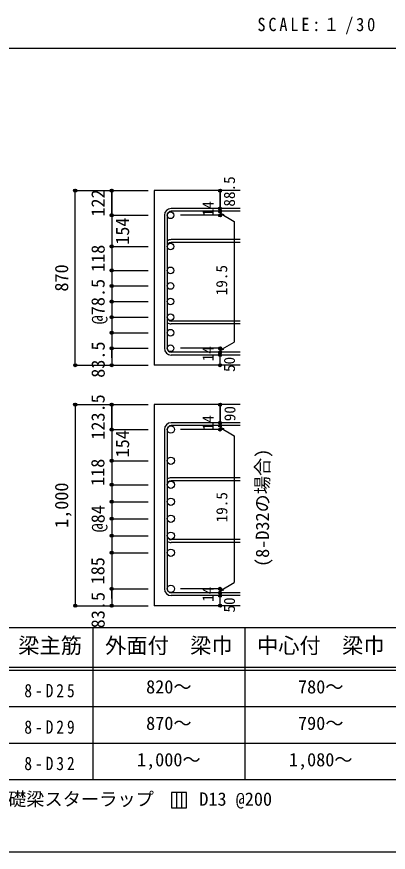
# Model space of a CAD drawing. Units: millimetres at full size, sheet at 1:30. Extents: x -5973 to 5954, y -4195 to 4201.
# Drawn here: x 1734 to 3568, y -4195 to -67 of the extents above; entities that cross this region are included whole.
import ezdxf
from ezdxf.enums import TextEntityAlignment as Align

# ---------------------------------------------------------------- set-up
doc = ezdxf.new("R2010")
doc.units = ezdxf.units.MM
doc.header["$LTSCALE"] = 30
doc.header["$PDMODE"] = 32
doc.header["$PDSIZE"] = 15
for name, color, linetype in [('0-1_躯体線', 2, 'Continuous'), ('0-5_基礎梁筋', 7, 'Continuous'), ('0-6_スタラップ筋', 7, 'Continuous'), ('0-7_文字', 4, 'Continuous'), ('0-D_寸法', 4, 'Continuous'), ('6-7_文字', 7, 'Continuous'), ('6-E_枠', 7, 'Continuous'), ('F-0_枠', 6, 'Continuous')]:
    doc.layers.add(name, color=color, linetype=linetype)
doc.styles.add('ＭＳ ゴシック', font='')
doc.styles.get('ＭＳ ゴシック').set_extended_font_data('MS Gothic')

msp = doc.modelspace()

# ---------------------------------------------------------------- linework, layer by layer
at = {"layer": '0-1_躯体線'}
for p, q in [((2837.93, -926.45), (2412.93, -926.45)), ((2412.93, -926.45), (2412.93, -1788.95)), ((2837.93, -1788.95), (2412.93, -1788.95)), ((2837.93, -1983.68), (2412.93, -1983.68)), ((2412.93, -1983.68), (2412.93, -2977.18)), ((2837.93, -2977.18), (2412.93, -2977.18))]:
    msp.add_line(p, q, dxfattribs=at)
at = {"layer": '0-5_基礎梁筋', "color": 3}
for centre, radius in [((2493.43, -1048.15), 16.5), ((2493.43, -1202.15), 16.5), ((2493.43, -1320.45), 16.5), ((2493.43, -1397.45), 16.5), ((2493.43, -1474.45), 16.5), ((2493.43, -1551.45), 16.5), ((2493.43, -1628.45), 16.5), ((2493.43, -1705.45), 16.5), ((2494.93, -2106.88), 18), ((2494.93, -2260.88), 18), ((2494.93, -2379.18), 18), ((2494.93, -2463.18), 18), ((2494.93, -2547.18), 18), ((2494.93, -2631.18), 18), ((2494.93, -2715.18), 18), ((2494.93, -2893.68), 18)]:
    msp.add_circle(centre, radius, dxfattribs=at)
at = {"layer": '0-6_スタラップ筋'}
for p, q in [((2837.93, -1014.65), (2496.43, -1014.65)), ((2837.93, -1028.65), (2496.43, -1028.65)), ((2462.93, -1048.15), (2462.93, -1705.45)), ((2476.93, -1048.15), (2476.93, -1705.45)), ((2837.93, -1168.65), (2496.43, -1168.65)), ((2837.93, -1182.65), (2496.43, -1182.65)), ((2837.93, -1570.95), (2496.43, -1570.95)), ((2837.93, -1584.95), (2496.43, -1584.95)), ((2837.93, -1724.95), (2496.43, -1724.95)), ((2837.93, -1738.95), (2496.43, -1738.95)), ((2837.93, -2073.38), (2496.43, -2073.38)), ((2837.93, -2087.38), (2496.43, -2087.38)), ((2462.93, -2106.88), (2462.93, -2893.68)), ((2476.93, -2106.88), (2476.93, -2893.68)), ((2837.93, -2345.68), (2496.43, -2345.68)), ((2837.93, -2359.68), (2496.43, -2359.68)), ((2837.93, -2650.68), (2496.43, -2650.68)), ((2837.93, -2664.68), (2496.43, -2664.68)), ((2837.93, -2913.18), (2496.43, -2913.18)), ((2837.93, -2927.18), (2496.43, -2927.18))]:
    msp.add_line(p, q, dxfattribs=at)
for centre, radius, start, end in [((2496.43, -1048.15), 33.5, 90, 180), ((2496.43, -1048.15), 19.5, 90, 180), ((2496.43, -1202.15), 33.5, 90, 125.59765), ((2496.43, -1202.15), 19.5, 90, 180), ((2496.43, -1551.45), 19.5, 180, 270), ((2496.43, -1551.45), 33.5, 234.40235, 270), ((2496.43, -1705.45), 33.5, 180, 270), ((2496.43, -1705.45), 19.5, 180, 270), ((2496.43, -2106.88), 33.5, 90, 180), ((2496.43, -2106.88), 19.5, 90, 180), ((2496.43, -2379.18), 33.5, 90, 125.59765), ((2496.43, -2379.18), 19.5, 90, 180), ((2496.43, -2631.18), 19.5, 180, 270), ((2496.43, -2631.18), 33.5, 234.40235, 270), ((2496.43, -2893.68), 33.5, 180, 270), ((2496.43, -2893.68), 19.5, 180, 270)]:
    msp.add_arc(centre, radius, start, end, dxfattribs=at)
at = {"layer": '0-D_寸法'}
for p, q in [((2022.93, -926.45), (2202.93, -926.45)), ((2022.93, -926.45), (2202.93, -926.45)), ((2022.93, -1788.95), (2022.93, -926.45)), ((2202.93, -1048.15), (2202.93, -926.45)), ((2202.93, -926.45), (2382.93, -926.45)), ((2202.93, -926.45), (2382.93, -926.45)), ((2202.93, -1048.15), (2202.93, -926.45)), ((2737.93, -1028.65), (2737.93, -1014.65)), ((2737.93, -1028.65), (2737.93, -1048.15)), ((2202.93, -1048.15), (2382.93, -1048.15)), ((2202.93, -1048.15), (2382.93, -1048.15)), ((2202.93, -1048.15), (2202.93, -1100.15)), ((2202.93, -1048.15), (2202.93, -1752.91)), ((2202.93, -1048.15), (2202.93, -1738.45)), ((2737.93, -1048.15), (2541.85, -1048.15)), ((2737.93, -1038.4), (2757.25, -1043.57)), ((2737.93, -1038.4), (2807.99, -1078.84)), ((2807.99, -1078.84), (2807.99, -1674.75)), ((2202.93, -1189.45), (2202.93, -1705.45)), ((2202.93, -1202.15), (2382.93, -1202.15)), ((2202.93, -1202.15), (2382.93, -1202.15)), ((2202.93, -1320.45), (2382.93, -1320.45)), ((2202.93, -1397.45), (2382.93, -1397.45)), ((2202.93, -1474.45), (2382.93, -1474.45)), ((2202.93, -1551.45), (2382.93, -1551.45)), ((2202.93, -1628.45), (2382.93, -1628.45)), ((2737.93, -1715.2), (2807.99, -1674.75)), ((2202.93, -1705.45), (2382.93, -1705.45)), ((2737.93, -1705.45), (2541.85, -1705.45)), ((2737.93, -1724.95), (2737.93, -1705.45)), ((2737.93, -1715.2), (2757.25, -1710.02)), ((2737.93, -1738.95), (2737.93, -1724.95)), ((2737.93, -1788.95), (2737.93, -1738.95)), ((2022.93, -1788.95), (2202.93, -1788.95)), ((2202.93, -1788.95), (2382.93, -1788.95)), ((2022.93, -1983.68), (2202.93, -1983.68)), ((2022.93, -1983.68), (2202.93, -1983.68)), ((2022.93, -1983.68), (2022.93, -2977.18)), ((2202.93, -1983.68), (2382.93, -1983.68)), ((2202.93, -1983.68), (2382.93, -1983.68)), ((2202.93, -2106.88), (2202.93, -1983.68)), ((2202.93, -2106.88), (2202.93, -1983.68)), ((2737.93, -2087.38), (2737.93, -2073.38)), ((2737.93, -2087.38), (2737.93, -2106.88)), ((2737.93, -2097.13), (2757.25, -2102.3)), ((2737.93, -2097.13), (2807.99, -2137.57)), ((2202.93, -2106.88), (2382.93, -2106.88)), ((2202.93, -2106.88), (2382.93, -2106.88)), ((2202.93, -2106.88), (2202.93, -2158.88)), ((2202.93, -2106.88), (2202.93, -2941.14)), ((2202.93, -2106.88), (2202.93, -2926.68)), ((2737.93, -2106.88), (2541.85, -2106.88)), ((2807.99, -2137.57), (2807.99, -2862.98)), ((2202.93, -2246.68), (2202.93, -2893.68)), ((2202.93, -2260.88), (2382.93, -2260.88)), ((2202.93, -2260.88), (2382.93, -2260.88)), ((2202.93, -2379.18), (2382.93, -2379.18)), ((2202.93, -2463.18), (2382.93, -2463.18)), ((2202.93, -2547.18), (2382.93, -2547.18)), ((2202.93, -2631.18), (2382.93, -2631.18)), ((2202.93, -2715.18), (2382.93, -2715.18)), ((2737.93, -2903.43), (2807.99, -2862.98)), ((2202.93, -2893.68), (2382.93, -2893.68)), ((2737.93, -2893.68), (2541.85, -2893.68)), ((2737.93, -2913.18), (2737.93, -2893.68)), ((2737.93, -2903.43), (2757.25, -2898.25)), ((2737.93, -2927.18), (2737.93, -2913.18)), ((2737.93, -2977.18), (2737.93, -2927.18)), ((2022.93, -2977.18), (2202.93, -2977.18)), ((2202.93, -2977.18), (2382.93, -2977.18))]:
    msp.add_line(p, q, dxfattribs=at)
for points in [[(2202.93, -926.45), (2202.93, -1048.15), (2202.93, -1189.45)], [(2737.93, -926.45), (2737.93, -1014.65), (2737.93, -926.45)], [(2202.93, -1752.91), (2202.93, -1705.45), (2202.93, -1788.95)], [(2202.93, -1983.68), (2202.93, -2106.88), (2202.93, -2246.68)], [(2737.93, -1983.68), (2737.93, -2073.38), (2737.93, -1983.68)], [(2202.93, -2941.14), (2202.93, -2893.68), (2202.93, -2977.18)]]:
    msp.add_lwpolyline(points, dxfattribs=at)
for centre, radius in [((2022.93, -926.45), 8), ((2022.93, -926.45), 7.2), ((2022.93, -926.45), 6.4), ((2022.93, -926.45), 5.6), ((2022.93, -926.45), 4.8), ((2022.93, -926.45), 4), ((2022.93, -926.45), 3.2), ((2022.93, -926.45), 2.4), ((2022.93, -926.45), 1.6), ((2022.93, -926.45), 0.8), ((2202.93, -926.45), 8), ((2202.93, -926.45), 7.2), ((2202.93, -926.45), 6.4), ((2202.93, -926.45), 5.6), ((2202.93, -926.45), 4.8), ((2202.93, -926.45), 4), ((2202.93, -926.45), 3.2), ((2202.93, -926.45), 2.4), ((2202.93, -926.45), 1.6), ((2202.93, -926.45), 0.8), ((2737.93, -926.45), 4), ((2737.93, -926.45), 3.6), ((2737.93, -926.45), 3.2), ((2737.93, -926.45), 2.8), ((2737.93, -926.45), 2.4), ((2737.93, -926.45), 2), ((2737.93, -926.45), 1.6), ((2737.93, -926.45), 1.2), ((2737.93, -926.45), 0.8), ((2737.93, -926.45), 0.4), ((2737.93, -1014.65), 4), ((2737.93, -1028.65), 4), ((2737.93, -1014.65), 3.6), ((2737.93, -1028.65), 3.6), ((2737.93, -1014.65), 3.2), ((2737.93, -1028.65), 3.2), ((2737.93, -1014.65), 2.8), ((2737.93, -1028.65), 2.8), ((2737.93, -1014.65), 2.4), ((2737.93, -1028.65), 2.4), ((2737.93, -1014.65), 2), ((2737.93, -1028.65), 2), ((2737.93, -1014.65), 1.6), ((2737.93, -1028.65), 1.6), ((2737.93, -1014.65), 1.2), ((2737.93, -1028.65), 1.2), ((2737.93, -1014.65), 0.8), ((2737.93, -1028.65), 0.8), ((2737.93, -1014.65), 0.4), ((2737.93, -1028.65), 0.4), ((2202.93, -1048.15), 8), ((2202.93, -1048.15), 7.2), ((2202.93, -1048.15), 6.4), ((2202.93, -1048.15), 5.6), ((2202.93, -1048.15), 4.8), ((2202.93, -1048.15), 4), ((2202.93, -1048.15), 3.2), ((2202.93, -1048.15), 2.4), ((2202.93, -1048.15), 1.6), ((2202.93, -1048.15), 0.8), ((2737.93, -1048.15), 4), ((2737.93, -1048.15), 3.6), ((2737.93, -1048.15), 3.2), ((2737.93, -1048.15), 2.8), ((2737.93, -1048.15), 2.4), ((2737.93, -1048.15), 2), ((2737.93, -1048.15), 1.6), ((2737.93, -1048.15), 1.2), ((2737.93, -1048.15), 0.8), ((2737.93, -1048.15), 0.4), ((2202.93, -1202.15), 8), ((2202.93, -1202.15), 7.2), ((2202.93, -1202.15), 6.4), ((2202.93, -1202.15), 5.6), ((2202.93, -1202.15), 4.8), ((2202.93, -1202.15), 4), ((2202.93, -1202.15), 3.2), ((2202.93, -1202.15), 2.4), ((2202.93, -1202.15), 1.6), ((2202.93, -1202.15), 0.8), ((2202.93, -1320.45), 8), ((2202.93, -1320.45), 7.2), ((2202.93, -1320.45), 6.4), ((2202.93, -1320.45), 5.6), ((2202.93, -1320.45), 4.8), ((2202.93, -1320.45), 4), ((2202.93, -1320.45), 3.2), ((2202.93, -1320.45), 2.4), ((2202.93, -1320.45), 1.6), ((2202.93, -1320.45), 0.8), ((2202.93, -1397.45), 8), ((2202.93, -1397.45), 7.2), ((2202.93, -1397.45), 6.4), ((2202.93, -1397.45), 5.6), ((2202.93, -1397.45), 4.8), ((2202.93, -1397.45), 4), ((2202.93, -1397.45), 3.2), ((2202.93, -1397.45), 2.4), ((2202.93, -1397.45), 1.6), ((2202.93, -1397.45), 0.8), ((2202.93, -1474.45), 8), ((2202.93, -1474.45), 7.2), ((2202.93, -1474.45), 6.4), ((2202.93, -1474.45), 5.6), ((2202.93, -1474.45), 4.8), ((2202.93, -1474.45), 4), ((2202.93, -1474.45), 3.2), ((2202.93, -1474.45), 2.4), ((2202.93, -1474.45), 1.6), ((2202.93, -1474.45), 0.8), ((2202.93, -1551.45), 8), ((2202.93, -1551.45), 7.2), ((2202.93, -1551.45), 6.4), ((2202.93, -1551.45), 5.6), ((2202.93, -1551.45), 4.8), ((2202.93, -1551.45), 4), ((2202.93, -1551.45), 3.2), ((2202.93, -1551.45), 2.4), ((2202.93, -1551.45), 1.6), ((2202.93, -1551.45), 0.8), ((2202.93, -1628.45), 8), ((2202.93, -1628.45), 7.2), ((2202.93, -1628.45), 6.4), ((2202.93, -1628.45), 5.6), ((2202.93, -1628.45), 4.8), ((2202.93, -1628.45), 4), ((2202.93, -1628.45), 3.2), ((2202.93, -1628.45), 2.4), ((2202.93, -1628.45), 1.6), ((2202.93, -1628.45), 0.8), ((2202.93, -1705.45), 8), ((2202.93, -1705.45), 7.2), ((2202.93, -1705.45), 6.4), ((2202.93, -1705.45), 5.6), ((2202.93, -1705.45), 4.8), ((2202.93, -1705.45), 4), ((2202.93, -1705.45), 3.2), ((2202.93, -1705.45), 2.4), ((2202.93, -1705.45), 1.6), ((2202.93, -1705.45), 0.8), ((2737.93, -1705.45), 4), ((2737.93, -1724.95), 4), ((2737.93, -1705.45), 3.6), ((2737.93, -1724.95), 3.6), ((2737.93, -1705.45), 3.2), ((2737.93, -1724.95), 3.2), ((2737.93, -1705.45), 2.8), ((2737.93, -1724.95), 2.8), ((2737.93, -1705.45), 2.4), ((2737.93, -1724.95), 2.4), ((2737.93, -1705.45), 2), ((2737.93, -1724.95), 2), ((2737.93, -1705.45), 1.6), ((2737.93, -1724.95), 1.6), ((2737.93, -1705.45), 1.2), ((2737.93, -1724.95), 1.2), ((2737.93, -1705.45), 0.8), ((2737.93, -1724.95), 0.8), ((2737.93, -1705.45), 0.4), ((2737.93, -1724.95), 0.4), ((2737.93, -1738.95), 4), ((2737.93, -1738.95), 3.6), ((2737.93, -1738.95), 3.2), ((2737.93, -1738.95), 2.8), ((2737.93, -1738.95), 2.4), ((2737.93, -1738.95), 2), ((2737.93, -1738.95), 1.6), ((2737.93, -1738.95), 1.2), ((2737.93, -1738.95), 0.8), ((2737.93, -1738.95), 0.4), ((2022.93, -1788.95), 7.2), ((2022.93, -1788.95), 6.4), ((2022.93, -1788.95), 5.6), ((2022.93, -1788.95), 4.8), ((2022.93, -1788.95), 4), ((2022.93, -1788.95), 3.2), ((2022.93, -1788.95), 2.4), ((2022.93, -1788.95), 1.6), ((2022.93, -1788.95), 0.8), ((2202.93, -1788.95), 7.2), ((2202.93, -1788.95), 6.4), ((2202.93, -1788.95), 5.6), ((2202.93, -1788.95), 4.8), ((2202.93, -1788.95), 4), ((2202.93, -1788.95), 3.2), ((2202.93, -1788.95), 2.4), ((2202.93, -1788.95), 1.6), ((2202.93, -1788.95), 0.8), ((2737.93, -1788.95), 4), ((2737.93, -1788.95), 3.6), ((2737.93, -1788.95), 3.2), ((2737.93, -1788.95), 2.8), ((2737.93, -1788.95), 2.4), ((2737.93, -1788.95), 2), ((2737.93, -1788.95), 1.6), ((2737.93, -1788.95), 1.2), ((2737.93, -1788.95), 0.8), ((2737.93, -1788.95), 0.4), ((2022.93, -1983.68), 8), ((2022.93, -1983.68), 7.2), ((2022.93, -1983.68), 6.4), ((2022.93, -1983.68), 5.6), ((2022.93, -1983.68), 4.8), ((2022.93, -1983.68), 4), ((2022.93, -1983.68), 3.2), ((2022.93, -1983.68), 2.4), ((2202.93, -1983.68), 8), ((2202.93, -1983.68), 7.2), ((2202.93, -1983.68), 6.4), ((2202.93, -1983.68), 5.6), ((2202.93, -1983.68), 4.8), ((2202.93, -1983.68), 4), ((2202.93, -1983.68), 3.2), ((2202.93, -1983.68), 2.4), ((2737.93, -1983.68), 4), ((2737.93, -1983.68), 3.6), ((2737.93, -1983.68), 3.2), ((2737.93, -1983.68), 2.8), ((2737.93, -1983.68), 2.4), ((2022.93, -1983.68), 1.6), ((2022.93, -1983.68), 0.8), ((2202.93, -1983.68), 1.6), ((2202.93, -1983.68), 0.8), ((2737.93, -1983.68), 2), ((2737.93, -1983.68), 1.6), ((2737.93, -1983.68), 1.2), ((2737.93, -1983.68), 0.8), ((2737.93, -1983.68), 0.4), ((2202.93, -2106.88), 8), ((2202.93, -2106.88), 7.2), ((2202.93, -2106.88), 6.4), ((2202.93, -2106.88), 5.6), ((2202.93, -2106.88), 4.8), ((2202.93, -2106.88), 4), ((2202.93, -2106.88), 3.2), ((2202.93, -2106.88), 2.4), ((2202.93, -2106.88), 1.6), ((2737.93, -2073.38), 4), ((2737.93, -2087.38), 4), ((2737.93, -2106.88), 4), ((2737.93, -2073.38), 3.6), ((2737.93, -2087.38), 3.6), ((2737.93, -2106.88), 3.6), ((2737.93, -2073.38), 3.2), ((2737.93, -2087.38), 3.2), ((2737.93, -2106.88), 3.2), ((2737.93, -2073.38), 2.8), ((2737.93, -2087.38), 2.8), ((2737.93, -2106.88), 2.8), ((2737.93, -2073.38), 2.4), ((2737.93, -2087.38), 2.4), ((2737.93, -2106.88), 2.4), ((2737.93, -2073.38), 2), ((2737.93, -2087.38), 2), ((2737.93, -2106.88), 2), ((2737.93, -2073.38), 1.6), ((2737.93, -2087.38), 1.6), ((2737.93, -2106.88), 1.6), ((2737.93, -2073.38), 1.2), ((2737.93, -2087.38), 1.2), ((2737.93, -2073.38), 0.8), ((2737.93, -2087.38), 0.8), ((2737.93, -2073.38), 0.4), ((2737.93, -2087.38), 0.4), ((2202.93, -2106.88), 0.8), ((2737.93, -2106.88), 1.2), ((2737.93, -2106.88), 0.8), ((2737.93, -2106.88), 0.4), ((2202.93, -2260.88), 8), ((2202.93, -2260.88), 7.2), ((2202.93, -2260.88), 6.4), ((2202.93, -2260.88), 5.6), ((2202.93, -2260.88), 4.8), ((2202.93, -2260.88), 4), ((2202.93, -2260.88), 3.2), ((2202.93, -2260.88), 2.4), ((2202.93, -2260.88), 1.6), ((2202.93, -2260.88), 0.8), ((2202.93, -2379.18), 8), ((2202.93, -2379.18), 7.2), ((2202.93, -2379.18), 6.4), ((2202.93, -2379.18), 5.6), ((2202.93, -2379.18), 4.8), ((2202.93, -2379.18), 4), ((2202.93, -2379.18), 3.2), ((2202.93, -2379.18), 2.4), ((2202.93, -2379.18), 1.6), ((2202.93, -2379.18), 0.8), ((2202.93, -2463.18), 8), ((2202.93, -2463.18), 7.2), ((2202.93, -2463.18), 6.4), ((2202.93, -2463.18), 5.6), ((2202.93, -2463.18), 4.8), ((2202.93, -2463.18), 4), ((2202.93, -2463.18), 3.2), ((2202.93, -2463.18), 2.4), ((2202.93, -2463.18), 1.6), ((2202.93, -2463.18), 0.8), ((2202.93, -2547.18), 8), ((2202.93, -2547.18), 7.2), ((2202.93, -2547.18), 6.4), ((2202.93, -2547.18), 5.6), ((2202.93, -2547.18), 4.8), ((2202.93, -2547.18), 4), ((2202.93, -2547.18), 3.2), ((2202.93, -2547.18), 2.4), ((2202.93, -2547.18), 1.6), ((2202.93, -2547.18), 0.8), ((2202.93, -2631.18), 8), ((2202.93, -2631.18), 7.2), ((2202.93, -2631.18), 6.4), ((2202.93, -2631.18), 5.6), ((2202.93, -2631.18), 4.8), ((2202.93, -2631.18), 4), ((2202.93, -2631.18), 3.2), ((2202.93, -2631.18), 2.4), ((2202.93, -2631.18), 1.6), ((2202.93, -2631.18), 0.8), ((2202.93, -2715.18), 8), ((2202.93, -2715.18), 7.2), ((2202.93, -2715.18), 6.4), ((2202.93, -2715.18), 5.6), ((2202.93, -2715.18), 4.8), ((2202.93, -2715.18), 4), ((2202.93, -2715.18), 3.2), ((2202.93, -2715.18), 2.4), ((2202.93, -2715.18), 1.6), ((2202.93, -2715.18), 0.8), ((2202.93, -2893.68), 8), ((2202.93, -2893.68), 7.2), ((2202.93, -2893.68), 6.4), ((2202.93, -2893.68), 5.6), ((2202.93, -2893.68), 4.8), ((2202.93, -2893.68), 4), ((2202.93, -2893.68), 3.2), ((2202.93, -2893.68), 2.4), ((2202.93, -2893.68), 1.6), ((2202.93, -2893.68), 0.8), ((2737.93, -2893.68), 4), ((2737.93, -2913.18), 4), ((2737.93, -2927.18), 4), ((2737.93, -2893.68), 3.6), ((2737.93, -2913.18), 3.6), ((2737.93, -2927.18), 3.6), ((2737.93, -2893.68), 3.2), ((2737.93, -2913.18), 3.2), ((2737.93, -2927.18), 3.2), ((2737.93, -2893.68), 2.8), ((2737.93, -2913.18), 2.8), ((2737.93, -2927.18), 2.8), ((2737.93, -2893.68), 2.4), ((2737.93, -2913.18), 2.4), ((2737.93, -2927.18), 2.4), ((2737.93, -2893.68), 2), ((2737.93, -2913.18), 2), ((2737.93, -2927.18), 2), ((2737.93, -2893.68), 1.6), ((2737.93, -2913.18), 1.6), ((2737.93, -2927.18), 1.6), ((2737.93, -2893.68), 1.2), ((2737.93, -2913.18), 1.2), ((2737.93, -2927.18), 1.2), ((2737.93, -2893.68), 0.8), ((2737.93, -2913.18), 0.8), ((2737.93, -2927.18), 0.8), ((2737.93, -2893.68), 0.4), ((2737.93, -2913.18), 0.4), ((2737.93, -2927.18), 0.4), ((2022.93, -2977.18), 7.2), ((2022.93, -2977.18), 6.4), ((2022.93, -2977.18), 5.6), ((2202.93, -2977.18), 7.2), ((2202.93, -2977.18), 6.4), ((2202.93, -2977.18), 5.6), ((2022.93, -2977.18), 4.8), ((2022.93, -2977.18), 4), ((2022.93, -2977.18), 3.2), ((2022.93, -2977.18), 2.4), ((2022.93, -2977.18), 1.6), ((2022.93, -2977.18), 0.8), ((2202.93, -2977.18), 4.8), ((2202.93, -2977.18), 4), ((2202.93, -2977.18), 3.2), ((2202.93, -2977.18), 2.4), ((2202.93, -2977.18), 1.6), ((2202.93, -2977.18), 0.8), ((2737.93, -2977.18), 4), ((2737.93, -2977.18), 3.6), ((2737.93, -2977.18), 3.2), ((2737.93, -2977.18), 2.8), ((2737.93, -2977.18), 2.4), ((2737.93, -2977.18), 2), ((2737.93, -2977.18), 1.6), ((2737.93, -2977.18), 1.2), ((2737.93, -2977.18), 0.8), ((2737.93, -2977.18), 0.4)]:
    msp.add_circle(centre, radius, dxfattribs=at)
at = {"layer": '0-D_寸法', "color": 7}
for p in [(2022.93, -926.45), (2202.93, -926.45), (2737.93, -926.45), (2737.93, -1014.65), (2737.93, -1028.65), (2202.93, -1048.15), (2737.93, -1048.15), (2202.93, -1202.15), (2202.93, -1320.45), (2202.93, -1397.45), (2202.93, -1474.45), (2202.93, -1551.45), (2202.93, -1628.45), (2202.93, -1705.45), (2737.93, -1705.45), (2737.93, -1724.95), (2737.93, -1738.95), (2022.93, -1788.95), (2202.93, -1788.95), (2737.93, -1788.95), (2022.93, -1983.68), (2202.93, -1983.68), (2737.93, -1983.68), (2202.93, -2106.88), (2737.93, -2073.38), (2737.93, -2087.38), (2737.93, -2106.88), (2202.93, -2260.88), (2202.93, -2379.18), (2202.93, -2463.18), (2202.93, -2547.18), (2202.93, -2631.18), (2202.93, -2715.18), (2202.93, -2893.68), (2737.93, -2893.68), (2737.93, -2913.18), (2737.93, -2927.18), (2022.93, -2977.18), (2202.93, -2977.18), (2737.93, -2977.18)]:
    msp.add_point(p, dxfattribs=at)
at = {"layer": '6-7_文字'}
for p, q in [((2522.86, -3900.25), (2522.86, -3975.25)), ((2547.86, -3900.25), (2547.86, -3975.25))]:
    msp.add_line(p, q, dxfattribs=at)
msp.add_lwpolyline([(2497.86, -3975.25), (2572.86, -3975.25), (2572.86, -3900.25), (2497.86, -3900.25)], close=True, dxfattribs=at)
at = {"layer": '6-E_枠', "color": 3}
for p, q in [((1447.71, -3085.43), (3610.24, -3085.43)), ((1447.71, -3835.43), (3610.24, -3835.43))]:
    msp.add_line(p, q, dxfattribs=at)
at = {"layer": '6-E_枠'}
for p, q in [((2110.24, -3085.43), (2110.24, -3835.43)), ((2860.24, -3085.43), (2860.24, -3835.43)), ((1447.71, -3280.43), (3610.24, -3280.43)), ((1447.71, -3295.43), (3610.24, -3295.43)), ((1447.71, -3475.43), (3610.24, -3475.43)), ((1447.71, -3655.43), (3610.24, -3655.43))]:
    msp.add_line(p, q, dxfattribs=at)
at = {"layer": 'F-0_枠', "color": 2}
msp.add_line((-5972.88, -222.05), (3723.6, -222.05), dxfattribs=at)
at = {"layer": 'F-0_枠'}
msp.add_line((5954.1, -4195.24), (-5972.88, -4195.24), dxfattribs=at)

# ---------------------------------------------------------------- texts
at = {"layer": '0-7_文字', "color": 7, "style": 'ＭＳ ゴシック'}
msp.add_text('(8-D32の場合)', height=65.98, rotation=90, dxfattribs=at).set_placement((2999.62, -2785.6), align=Align.BOTTOM_LEFT)
at = {"layer": '0-D_寸法', "style": 'ＭＳ ゴシック'}
for s, height, p in [('88.5', 54.99, (2827.93, -1005.45)), ('122', 65.98, (2187.93, -1054.8)), ('14', 54.99, (2722.71, -1053.31)), ('154', 65.98, (2308.63, -1193.93)), ('118', 65.98, (2187.96, -1328.35)), ('870', 65.98, (2007.93, -1425.2)), ('19.5', 54.99, (2789.67, -1443.51)), ('@78.5', 65.98, (2187.93, -1586.95)), ('83.5', 65.98, (2188.27, -1851.06)), ('14', 54.99, (2722.68, -1769.62)), ('50', 54.99, (2827.93, -1822.45)), ('123.5', 65.98, (2187.93, -2157.03)), ('90', 54.99, (2830.25, -2065.75)), ('14', 54.99, (2722.71, -2110.54)), ('154', 65.98, (2308.77, -2244.17)), ('118', 65.98, (2186.83, -2385.54)), ('1,000', 65.98, (2007.93, -2592.93)), ('19.5', 54.99, (2790.36, -2565.38)), ('@84', 65.98, (2187.93, -2614.68)), ('185', 65.98, (2186.76, -2871.69)), ('14', 54.99, (2722.68, -2957.85)), ('83.5', 65.98, (2187.93, -3088.68)), ('50', 54.99, (2827.93, -3010.68))]:
    msp.add_text(s, height=height, rotation=90, dxfattribs=at).set_placement(p, align=Align.BOTTOM_LEFT)
at = {"layer": '6-7_文字', "color": 2, "style": 'ＭＳ ゴシック'}
for s, p in [('梁主筋', (1741.48, -3235.43)), ('外面付\u3000梁巾', (2170.24, -3235.43)), ('中心付\u3000梁巾', (2920.24, -3235.43))]:
    msp.add_text(s, height=76.98, dxfattribs=at).set_placement(p, align=Align.BOTTOM_LEFT)
at = {"layer": '6-7_文字', "style": 'ＭＳ ゴシック'}
for s, p in [('820～', (2372.74, -3430.43)), ('780～', (3122.74, -3430.43)), ('870～', (2372.74, -3610.43)), ('790～', (3122.74, -3610.43)), ('1,000～', (2327.74, -3790.43)), ('1,080～', (3077.74, -3790.43)), ('※ 基礎梁スターラップ     D13 @200', (1466.27, -3985.01))]:
    msp.add_text(s, height=65.98, dxfattribs=at).set_placement(p, align=Align.BOTTOM_LEFT)
at = {"layer": '6-7_文字', "color": 2, "insert": (2922.26, -154.55), "char_height": 65.98, "attachment_point": 7, "style": 'ＭＳ ゴシック'}
msp.add_mtext('\\T1.34;\\W0.9;SCALE:１/30', dxfattribs=at)
at = {"layer": '6-7_文字', "char_height": 65.98, "attachment_point": 7, "style": 'ＭＳ ゴシック'}
for s, insert in [('\\T1.38;\\W0.85;8-D25', (1771.48, -3430.43)), ('\\T1.38;\\W0.85;8-D29', (1771.48, -3610.43)), ('\\T1.38;\\W0.85;8-D32', (1771.48, -3790.43))]:
    msp.add_mtext(s, dxfattribs=dict(at, insert=insert))

doc.saveas('drawing.dxf')
